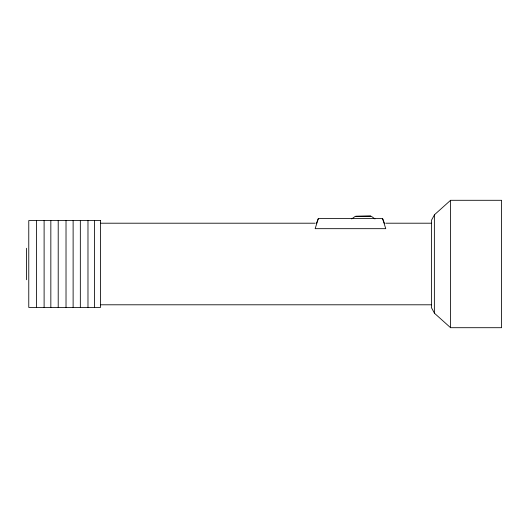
<?xml version="1.0" encoding="UTF-8"?>
<svg xmlns="http://www.w3.org/2000/svg" width="528" height="528" viewBox="0 0 528 528"><rect width="100%" height="100%" fill="white"/><g stroke="black" fill="none" stroke-linecap="round" stroke-linejoin="round"><path stroke-width="0.79" d="M318.338 218.559L315.143 228.677L385.763 228.677L382.576 218.559L318.338 218.559L316.305 223.7M434.372 215.008L431.462 220.262L431.462 307.738L434.372 312.992M450.575 200.297L434.372 214.83L434.372 313.17L450.575 327.703L501.6 327.703L501.6 200.297L450.575 200.297L450.575 327.703M351.681 218.929L355.351 216.302L371.336 216.302L374.972 218.929M100.518 223.205L315.143 223.205M385.763 223.205L431.462 223.205M100.518 304.795L431.462 304.795M382.576 218.559L384.602 223.7M370.643 216.302L370.643 215.926L356.044 216.302M94.545 220.565L94.545 307.435M87.978 220.565L87.978 307.435M80.335 220.565L80.335 307.435M73.121 220.565L73.121 307.435M66.02 220.565L66.02 307.435M58.212 220.565L58.212 307.435M50.84 220.565L50.84 307.435M44.108 220.565L44.108 307.435M36.439 220.565L36.439 307.435M26.4 248.252L26.4 279.748M100.518 220.565L28.769 220.565L28.769 307.435L100.518 307.435L100.518 220.565"/></g></svg>
